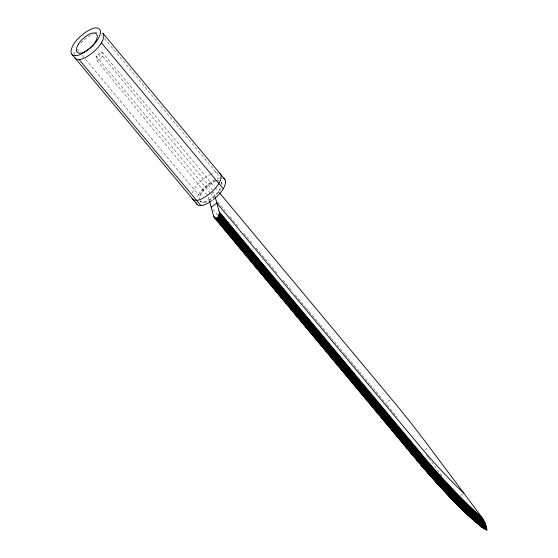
<?xml version="1.0" encoding="UTF-8"?>
<svg xmlns="http://www.w3.org/2000/svg" width="558" height="558" viewBox="0 0 558 558"><rect width="100%" height="100%" fill="white"/><g stroke="black" fill="none" stroke-linecap="round" stroke-linejoin="round"><path stroke-width="0.42" stroke-dasharray="2.79 2.09" d="M215.625 180.562A11.795 3.676 -39.8 0 0 202.456 190.494L200.413 193.849A28.13 8.768 -39.8 0 0 199.143 198.529M216.176 181.224A11.795 3.676 -39.8 0 0 203.007 191.157L200.964 194.512A28.13 8.768 -39.8 0 0 199.757 198.181M200.51 201.473L199.959 200.81A28.13 8.768 -39.8 0 0 202.24 201.85L204.995 201.591A11.795 3.676 -39.8 0 0 218.171 191.659L220.215 188.304M217.418 193.884A11.795 3.676 -39.8 0 0 218.722 192.322L220.766 188.967M207.025 194.847L97.113 60.662L96.067 56.093L101.786 51.775L214.495 186.86M97.113 60.662L102.832 56.351L101.786 51.775M211.942 193.319L213.847 191.882L215.144 196.653M390.105 399.807L385.655 403.162A177.277 26.352 53 0 1 386.701 404.417M424.736 450.139L427.916 447.739M460.643 495.539L463.189 493.621M200.071 200.845A28.13 8.768 -39.8 0 0 202.791 202.512L205.546 202.254A11.795 3.676 -39.8 0 0 216.936 194.407M218.38 180.304L217.404 180.248L217.955 180.911L218.931 180.966M101.165 34.533L102.281 35.865M104.506 38.53L220.752 177.849M219.545 189.601L220.096 190.257M215.053 187.53L218.959 192.21M96.067 56.093L209.892 192.51M210.45 193.18L213.798 197.19M217.704 201.87L224.958 210.568M229.98 216.588L238.908 227.287M243.93 233.3L252.858 243.999M256.206 248.017L264.576 258.047M265.134 258.717L266.808 260.719M269.04 263.397L277.968 274.097M282.99 280.116L291.918 290.816M295.266 294.826L305.868 307.528M306.426 308.197L308.651 310.876M309.209 311.545L319.811 324.247M320.369 324.916L322.601 327.595M323.159 328.264L330.971 337.625M331.529 338.294L333.761 340.966M334.319 341.636L336.551 344.314M337.109 344.977L344.921 354.344M345.479 355.014L347.711 357.685M348.269 358.355L350.501 361.026M351.059 361.696L358.871 371.063M359.429 371.726L361.661 374.404M362.219 375.074L370.031 384.434M370.589 385.104L372.821 387.775M373.379 388.445L375.611 391.123M376.169 391.793L383.981 401.153M201.082 192.559L201.633 193.214M212.828 209.334L217.843 215.346M77.206 49.334L78.88 51.336M82.214 55.34L84.997 58.674M85.555 59.336L198.46 194.658A32.594 10.156 -39.8 0 0 196.96 197.818M203.224 201.905L203.775 202.568M102.832 56.351L212.193 189.859M426.563 455.244L428.119 457.323M428.635 458.013L442.592 476.692M208.343 196.988L209.208 200.169M98.926 53.938L100.182 59.42M217.571 172.631A32.594 10.156 -39.8 0 0 216.344 172.568A16.301 5.078 -39.8 0 0 211.928 173.761M211.168 174.11A16.301 5.078 -39.8 0 0 194.051 189.371A32.594 10.156 -39.8 0 0 192.085 193.954M80.903 43.112A16.301 5.078 -39.8 0 1 93.772 33.41M94.525 33.062A16.301 5.078 -39.8 0 1 98.94 31.862M198.46 194.658A16.301 5.078 -39.8 0 1 215.583 179.397M217.069 178.734A16.301 5.078 -39.8 0 1 220.054 177.904M74.416 54.551A32.594 10.156 -39.8 0 1 75.811 50.297M221.101 181.971A28.13 8.768 -39.8 0 1 221.414 184.635M221.212 182.006A28.13 8.768 -39.8 0 1 221.965 185.291M387.231 405.052A177.277 26.352 53 0 1 397.247 417.293"/><path stroke-width="0.84" d="M209.424 200.964L213.847 216.867L215.235 217.934L217.529 218.122L218.966 215.123L219.399 212.675L215.36 197.448M211.154 207.325L216.874 203.014L422.985 449.887A159.895 23.771 53 0 0 461.208 490.719L463.824 493.139M477.592 523.362L481.966 527.31L486.967 530.1L485.286 523.397L481.805 517.203L429.186 446.784A177.277 26.352 53 0 0 391.374 398.844L219.517 192.88M481.805 517.203L477.801 513.751A184.447 27.419 53 0 1 426.159 459.666L219.287 211.894M483.144 519.177L478.534 515.194A186.449 27.719 53 0 1 426.34 460.524L219.399 212.675M483.751 520.195L478.841 515.962A187.439 27.865 53 0 1 426.361 460.999L219.392 213.114M484.309 521.249L479.099 516.75A188.43 28.012 53 0 1 426.347 461.494L219.35 213.575M484.825 522.316L479.315 517.559A189.532 28.172 53 0 1 416.324 450.25L219.259 214.07M485.286 523.397L479.489 518.396A190.473 28.319 53 0 1 416.191 450.759L219.134 214.586M485.697 524.499L479.615 519.247A191.401 28.451 53 0 1 416.01 451.289L218.966 215.123M479.692 520.112L486.06 525.608M486.367 526.724L479.727 520.998A193.201 28.723 53 0 1 415.543 452.412L218.506 216.267M486.618 527.847L479.72 521.89A194.065 28.849 53 0 1 415.243 453.005L218.22 216.867M486.82 528.977L479.657 522.79A194.902 28.974 53 0 1 414.915 453.619L217.892 217.487M485.934 529.647L478.771 523.46A194.902 28.974 53 0 1 414.022 454.289L217.006 218.157M484.916 529.137L478.011 523.174A194.065 28.849 53 0 1 413.541 454.296L216.511 218.157M483.912 528.579L477.271 522.846A193.201 28.723 53 0 1 413.08 454.268L216.051 218.115M474.3 520.523L472.982 519.386A186.449 27.719 53 0 1 420.781 464.709M476.274 522.225L482.928 527.966M481.966 527.31L473.491 519.993A187.439 27.865 53 0 1 421.011 465.03M481.031 526.606L474.035 520.565A188.43 28.012 53 0 1 421.283 465.316L410.932 453.075M410.667 452.433L420.439 463.977A184.447 27.419 53 0 0 425.468 469.78M224.63 179.125L102.818 33.138A32.594 10.156 -39.8 0 1 101.451 42.833A16.301 5.078 -39.8 0 1 79.166 59.636A32.594 10.156 -39.8 0 1 74.779 57.634M101.451 42.833L223.263 188.82A16.301 5.078 -39.8 0 1 213.414 199.457M218.757 215.681L415.794 451.84A192.315 28.591 53 0 0 479.699 520.119M217.529 218.122L414.545 454.247A195.719 29.093 53 0 0 486.967 530.1M215.625 218.045L412.662 454.205A192.315 28.591 53 0 0 476.567 522.483M215.235 217.934L412.278 454.1A191.401 28.451 53 0 0 475.89 522.065M213.568 216.204L411.937 453.968A190.473 28.319 53 0 0 475.242 521.611M214.558 217.613L411.623 453.793A189.532 28.172 53 0 0 474.628 521.116M213.847 216.867L411.351 453.591M79.166 59.636L200.978 205.623A16.301 5.078 -39.8 0 0 212.075 200.461M71.982 54.398L197.1 204.354M219.517 173.273A32.594 10.156 -39.8 0 1 218.855 183.533A16.301 5.078 -39.8 0 1 196.562 200.343A32.594 10.156 -39.8 0 1 192.175 198.341M223.047 178.155A32.594 10.156 -39.8 0 1 223.263 188.82M200.978 205.623A32.594 10.156 -39.8 0 1 196.27 202.742M472.082 518.061A184.447 27.419 53 0 1 469.62 515.836M467.102 513.506A184.447 27.419 53 0 1 465.825 512.307M462.101 508.75A184.447 27.419 53 0 1 457.741 504.467M455.879 502.605A184.447 27.419 53 0 1 452.273 498.943M449.211 495.776A184.447 27.419 53 0 1 442.682 488.878M440.29 486.297A184.447 27.419 53 0 1 430.469 475.451M429.339 474.181A184.447 27.419 53 0 1 426.577 471.05M78.301 44.277L77.674 45.498A27.161 8.461 -39.8 0 0 79.445 53.219L82.026 52.982A10.818 3.369 -39.8 0 0 94.107 43.873L96.025 40.72A27.161 8.461 -39.8 0 0 94.253 32.999L91.672 33.236A10.818 3.369 -39.8 0 0 79.592 42.345L78.301 44.277M75.86 55.674A16.301 5.078 -39.8 0 0 98.145 38.872A32.594 10.156 -39.8 0 0 95.634 27.9A16.301 5.078 -39.8 0 0 73.342 44.703A32.594 10.156 -39.8 0 0 75.86 55.674"/></g></svg>
